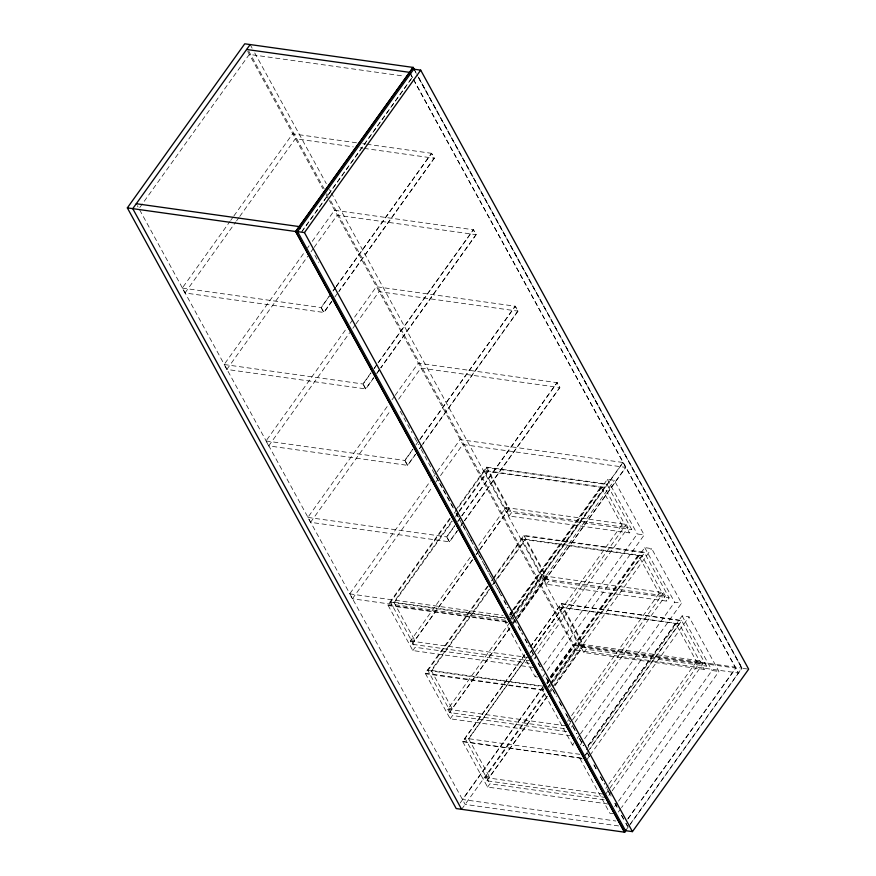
<?xml version="1.0" encoding="UTF-8"?>
<svg xmlns="http://www.w3.org/2000/svg" width="876" height="876" viewBox="0 0 876 876"><rect width="100%" height="100%" fill="white"/><g stroke="black" fill="none" stroke-linecap="round" stroke-linejoin="round"><path stroke-width="0.66" stroke-dasharray="4.38 3.29" d="M139.755 207.524L249.321 54.4L404.11 76.113M331.894 301.388L323.956 312.48L184.978 292.978L182.285 288.062L229.917 221.486M230.716 220.38L233.093 217.051M233.892 215.934L292.639 133.82L357.32 142.898M184.978 292.978L235.786 221.967M236.586 220.851L238.962 217.522M239.761 216.416L295.332 138.737L353.28 146.872M301.826 231.494L412.366 77.274L302.001 231.516M373.745 377.83L365.807 388.933L226.829 369.431L224.136 364.515L304.322 252.441M307.509 248.007L309.097 245.784M312.272 241.349L334.501 210.273L473.467 229.775L476.161 234.691L380.896 367.843M226.829 369.431L307.815 256.241M310.991 251.806L313.367 248.477M314.166 247.371L337.183 215.189L476.161 234.691M329.814 295.332L321.076 307.542L323.77 312.458L331.708 301.355M332.99 290.898L335.366 287.569M336.165 286.452L431.441 153.3L434.124 158.217L338.859 291.369M182.285 288.062L321.262 307.564L329.201 296.471M333.165 290.92L335.552 287.591M336.34 286.485L431.616 153.322L434.31 158.238L339.034 291.401M334.884 296.92L338.059 292.485M415.596 454.283L407.658 465.375L268.691 445.884L265.997 440.967L346.184 328.894M350.148 323.343L376.351 286.726L515.329 306.228L518.023 311.144L422.747 444.296M268.691 445.884L349.666 332.694M352.842 328.259L355.229 324.93M356.017 323.813L379.045 291.642L518.023 311.144M370.876 372.891L362.938 383.995L365.62 388.9L373.559 377.808M374.052 368.457L377.227 364.022M378.016 362.905L473.292 229.753L475.986 234.669L380.71 367.821M224.136 364.515L363.113 384.016L371.052 372.924M374.227 368.478L473.467 229.775M376.746 373.373L379.921 368.927M376.921 373.395L380.096 368.96M457.458 530.736L449.519 541.828L310.542 522.326L307.848 517.42L388.035 405.336M392.01 399.795L394.386 396.467M395.185 395.35L418.202 363.179L557.18 382.67L559.874 387.586L464.598 520.749M310.542 522.326L390.729 410.253M398.668 399.16L420.896 368.084L559.874 387.586M412.727 449.344L404.789 460.437L407.482 465.353L415.421 454.261M415.903 444.909L419.078 440.464M419.878 439.358L515.143 306.195L517.836 311.111L422.56 444.274M265.997 440.967L404.975 460.469L412.914 449.366M420.053 439.38L515.329 306.228M419.385 448.709L421.772 445.38M419.571 448.731L421.947 445.402M505.835 620.307L352.393 598.779L349.71 593.862L430.685 480.683M433.861 476.237L436.248 472.909M437.036 471.803L460.064 439.621L623.099 462.506L515.132 613.408M352.393 598.779L432.58 486.706M435.755 482.271L437.343 480.048M440.519 475.613L462.758 444.537L625.793 467.412L517.815 618.325M533.166 667.435L412.837 650.55L387.882 604.955L449.925 518.242M455.487 510.456L486.498 467.127L606.816 484.012L631.782 529.608L629.439 532.893L509.109 516.008L484.143 470.412L604.473 487.297L629.439 532.893M450.22 518.789L388.178 605.502L508.496 622.387M454.195 513.226L486.793 467.675L607.123 484.559M451.939 520.979L393.839 602.184L414.764 640.411L472.865 559.206M455.914 515.416L458.301 512.077M459.101 510.96L487.757 470.916L508.682 509.142L480.026 549.186M394.134 602.732L452.235 521.527M455.421 517.07L458.608 512.624M459.396 511.507L488.052 471.463M454.589 525.797L446.64 536.889L449.333 541.806L457.272 530.714M457.765 521.351L460.94 516.917M461.729 515.811L557.005 382.648L559.687 387.564L464.422 520.716M307.848 517.42L446.826 536.911L454.764 525.819M457.94 521.384L461.115 516.939M461.915 515.833L557.18 382.67M461.247 525.162L463.623 521.833M460.634 526.29L463.809 521.855M531.141 660.964L412.158 644.276L410.373 640.991L470.85 556.468M478.8 545.354L505.857 507.543L626.176 524.428L627.972 527.702L534.075 658.927M476.051 554.749L479.238 550.303M412.158 644.276L473.434 558.636M476.621 554.19L479.008 550.851M479.796 549.745L507.653 510.817L627.972 527.702M412.837 650.55L415.191 647.276L530.1 663.395M509.109 516.008L511.453 512.723L631.782 529.608M570.539 735.698L450.209 718.813L425.243 673.217L488.085 585.387M491.272 580.941L492.86 578.718M493.659 577.602L523.859 535.389L644.188 552.274L669.154 597.87L666.8 601.144L546.482 584.259L521.516 538.663L641.845 555.548L666.8 601.144M488.381 585.934L425.55 673.764L545.868 690.649M493.166 579.266L524.166 535.937L644.484 552.811L550.61 684.025M489.312 589.23L431.2 670.447L452.136 708.662L510.237 627.457M492.487 584.785L495.674 580.339M496.473 579.222L525.129 539.178L546.055 577.393L518.198 616.332M431.507 670.994L489.607 589.778M493.582 584.215L525.425 539.715M509.328 614.722L511.715 611.382M512.515 610.265L600.859 486.782L621.785 525.009L625.398 525.512M510.423 614.153L512.81 610.813M513.61 609.696L601.155 487.33M509.996 615.478L607.386 479.369L614.306 480.333L644.199 534.94L546.81 671.06M510.544 618.565L512.142 616.332M512.942 615.226L606.816 484.012M510.85 619.102L512.438 616.879M513.237 615.773L622.924 462.473L625.617 467.39L515.252 621.632L512.57 616.715L509.876 616.343M564.451 728.657L449.53 712.527L447.735 709.253L543.23 575.795L663.548 592.68L665.344 595.954L574.634 722.744M512.164 623.088L514.54 619.77M515.329 618.664L614.306 480.333M513.424 623.011L515.011 620.788M449.53 712.527L510.007 628.004M513.194 623.559L514.781 621.336M517.968 616.89L545.025 579.08L665.344 595.954M450.209 718.813L452.563 715.528L567.473 731.657M546.482 584.259L548.825 580.985L669.154 597.87M607.911 803.96L487.582 787.075L462.616 741.479L524.658 654.766M530.232 646.97L561.231 603.641L681.561 620.526L706.527 666.121L704.173 669.406L583.854 652.521L558.888 606.926L679.207 623.811L704.173 669.406M524.746 654.93L462.703 741.643L583.033 758.528M530.319 647.134L561.33 603.805L681.648 620.69L590.15 748.564M526.684 657.493L468.572 738.698L489.498 776.924L547.61 695.719M529.86 653.047L533.046 648.59M533.845 647.484L562.502 607.429L583.427 645.656L554.771 685.711M468.66 738.862L526.772 657.657M530.746 652.094L533.134 648.755M533.933 647.649L562.589 607.594M534.24 647.375L621.785 525.009M530.692 657.876L626.176 524.428M507.554 622.442L505.244 622.124L535.137 676.732L536.725 674.509M543.854 664.555L637.279 533.977L644.199 534.94M542.846 676.59L546.022 672.166M543.427 686.302L462.451 799.481L615.883 821.02M550.577 676.316L572.805 645.24L735.84 668.125L627.074 820.144M460.163 803.018L543.459 686.609M550.599 676.633L573.605 644.473L742.06 668.114L628.968 826.167M546.701 682.973L549.876 678.528M550.675 677.411L638.232 555.045L659.157 593.271L662.771 593.775M546.996 683.521L550.183 679.075M550.971 677.958L638.527 555.592M544.193 688.164L542.616 690.376L572.51 744.983L574.82 745.312M547.369 683.74L644.758 547.62L651.667 548.595L681.572 603.203L584.183 739.311M547.916 686.817L549.515 684.594M550.303 683.477L644.188 552.274M548.223 687.364L549.81 685.142M461.619 809.325L545.704 691.799M550.884 684.561L579.014 645.24L331.555 193.235M605.874 797.488L486.903 780.79L485.107 777.516L545.584 692.982M549.559 687.43L580.602 644.057L700.92 660.942L702.716 664.216L612.006 791.006M549.537 691.35L551.913 688.032M552.701 686.926L651.667 548.595M486.903 780.79L547.38 696.267M550.566 691.821L552.154 689.598M555.34 685.142L582.387 647.331L702.716 664.216M487.582 787.075L489.925 783.79L604.845 799.919M583.854 652.521L586.197 649.236L706.527 666.121M567.626 721.2L570.813 716.754M571.601 715.637L659.157 593.271M568.064 726.138L663.548 592.68M571.448 727.189L573.835 723.85M572.51 744.983L574.098 742.771M577.262 738.348L579.638 735.03M580.427 733.924L674.651 602.228L681.572 603.203M580.219 744.852L583.394 740.428M588.048 745.673L675.604 623.307L696.529 661.533L700.143 662.037M588.135 745.837L675.692 623.471M613.342 813.727L609.882 813.246L579.989 758.638L581.565 756.426M586.318 749.779L682.119 615.883L689.04 616.857L718.944 671.465L621.555 807.573M585.288 755.079L586.887 752.856M587.676 751.739L681.561 620.526M585.376 755.243L586.975 753.021M586.909 759.612L589.274 756.284M590.074 755.178L689.04 616.857M605.787 788.345L608.185 785.005M608.973 783.9L696.529 661.533M605.436 794.401L700.92 660.942M608.82 795.452L611.207 792.112M614.634 806.61L617.799 802.175M618.587 801.069L712.024 670.49L718.944 671.465M618.379 811.997L620.755 808.679M627.687 819.005L735.665 668.092M625.88 830.207L741.873 668.092L416.954 74.602M362.719 143.653L365.412 144.036M366.759 144.222L431.616 153.322M360.014 147.814L362.708 148.197M364.055 148.383L434.31 158.238M484.45 470.959L604.768 487.833M505.069 508.638L508.682 509.142M521.811 539.211L642.141 556.096M542.441 576.89L546.055 577.393M558.976 607.09L679.305 623.975M349.71 593.862L503.142 615.39M505.145 617.799L390.225 601.681L415.191 647.276M390.521 602.228L505.441 618.346M387.882 604.955L506.854 621.653M579.813 645.152L583.427 645.656M747.513 669.023L741.742 668.213L418.378 77.581M411.151 639.907L414.764 640.411M410.373 640.991L529.345 657.69M535.137 676.732L537.448 677.049M542.507 686.061L427.597 669.932L452.563 715.528M427.893 670.479L541.456 686.423M425.243 673.217L544.215 689.916M448.523 708.158L452.136 708.662M447.735 709.253L566.717 725.952M579.879 754.324L464.97 738.194L489.925 783.79M462.616 741.479L581.587 758.167M579.989 758.638L582.288 758.955M485.895 776.421L489.498 776.924M485.107 777.516L604.079 794.203M618.576 825.926L465.134 804.398L137.357 205.685M414.512 69.839L415.815 72.237M418.443 77.033L742.06 668.114M414.326 69.806L416.297 73.409M410.329 73.562L412.957 78.358M413.614 79.552L738.534 673.042L575.499 650.156L329.343 200.549M410.154 73.529L412.771 78.325M413.428 79.53L738.358 673.009M607.386 479.369L637.279 533.977M644.758 547.62L674.651 602.228M682.119 615.883L712.024 670.49M486.498 467.127L511.453 512.723M523.859 535.389L548.825 580.985M561.231 603.641L586.197 649.236M505.857 507.543L507.653 510.817M543.23 575.795L545.025 579.08M580.602 644.057L582.387 647.331M250.153 44.556L252.124 48.158M254.752 52.954L326.299 183.642M329.584 189.632L330.898 192.03M248.674 50.994L324.164 188.877M326.792 193.673L328.106 196.071M330.734 200.867L573.605 644.473M247.711 51.443L322.773 188.559M326.058 194.56L328.686 199.356M436.5 477.179L453.571 508.354M456.199 513.15L460.141 520.344M462.758 525.14L466.7 532.334M469.328 537.13L473.259 544.325M475.887 549.121L481.8 559.906M484.428 564.702L488.359 571.897M490.987 576.693L494.929 583.887M497.546 588.683L501.488 595.877M504.116 600.673L508.058 607.867M510.675 612.663L522.49 634.246M525.118 639.042L529.06 646.236M531.688 651.032L535.619 658.226M538.247 663.023L542.189 670.217M546.777 678.604L548.748 682.207M553.347 690.595L555.318 694.197M559.906 702.585L561.877 706.187M566.476 714.575L570.407 721.769M573.035 726.565L576.977 733.76M579.605 738.556L583.536 745.75M587.478 752.944L590.106 757.74M594.048 764.934L596.665 769.73M600.607 776.924L604.549 784.119M607.167 788.915L611.109 796.109M615.051 803.303L617.679 808.099M621.61 815.293L624.238 820.078M626.022 823.341L627.643 826.298M314.889 255.354L318.831 262.548M400.222 411.216L412.038 432.799M414.666 437.595L418.597 444.789M421.225 449.585L453.396 508.332M456.013 513.128L481.614 559.884M482.271 561.089L488.184 571.875M488.841 573.068L494.743 583.865M495.4 585.058L501.313 595.855M503.93 600.651L507.872 607.845M510.5 612.642L515.745 622.234M518.373 627.03L522.315 634.224M524.943 639.02L528.874 646.214M531.502 651.01L535.444 658.205M538.072 662.99L542.003 670.184M545.945 677.378L549.887 684.572M552.504 689.368L556.446 696.562M559.074 701.358L563.016 708.553M565.633 713.349L570.232 721.747M572.86 726.543L576.791 733.738M579.419 738.534L583.361 745.728M587.303 752.922L589.92 757.707M593.862 764.901L596.49 769.697M600.432 776.892L604.363 784.086M608.305 791.28L610.933 796.076M614.864 803.27L617.492 808.066M621.434 815.26L624.062 820.056M625.847 823.32L627.457 826.265M321.262 307.564L323.956 312.48M363.113 384.016L365.807 388.933M404.975 460.469L407.658 465.375M446.826 536.911L449.519 541.828"/><path stroke-width="1.31" d="M626.066 830.229L624.654 832.2L456.199 808.559L127.338 207.886L244.743 43.8L413.198 67.441L414.512 69.839M250.153 44.556L132.758 208.641L461.619 809.325M127.338 207.886L295.792 231.527L413.198 67.441M297.555 231.625L413.779 69.182L420.699 70.146L748.662 669.187L632.439 831.631L625.519 830.667L297.555 231.625L304.465 232.589L632.439 831.631M304.465 232.589L420.699 70.146M625.88 830.207L624.478 832.178L295.617 231.494L413.012 67.408L414.326 69.806M246.638 49.483L409.672 72.358L410.745 74.329M136.273 203.725L299.318 226.599L300.391 228.57M409.497 72.336L410.57 74.296M299.132 226.577L300.216 228.537M295.792 231.527L624.654 832.2"/></g></svg>
